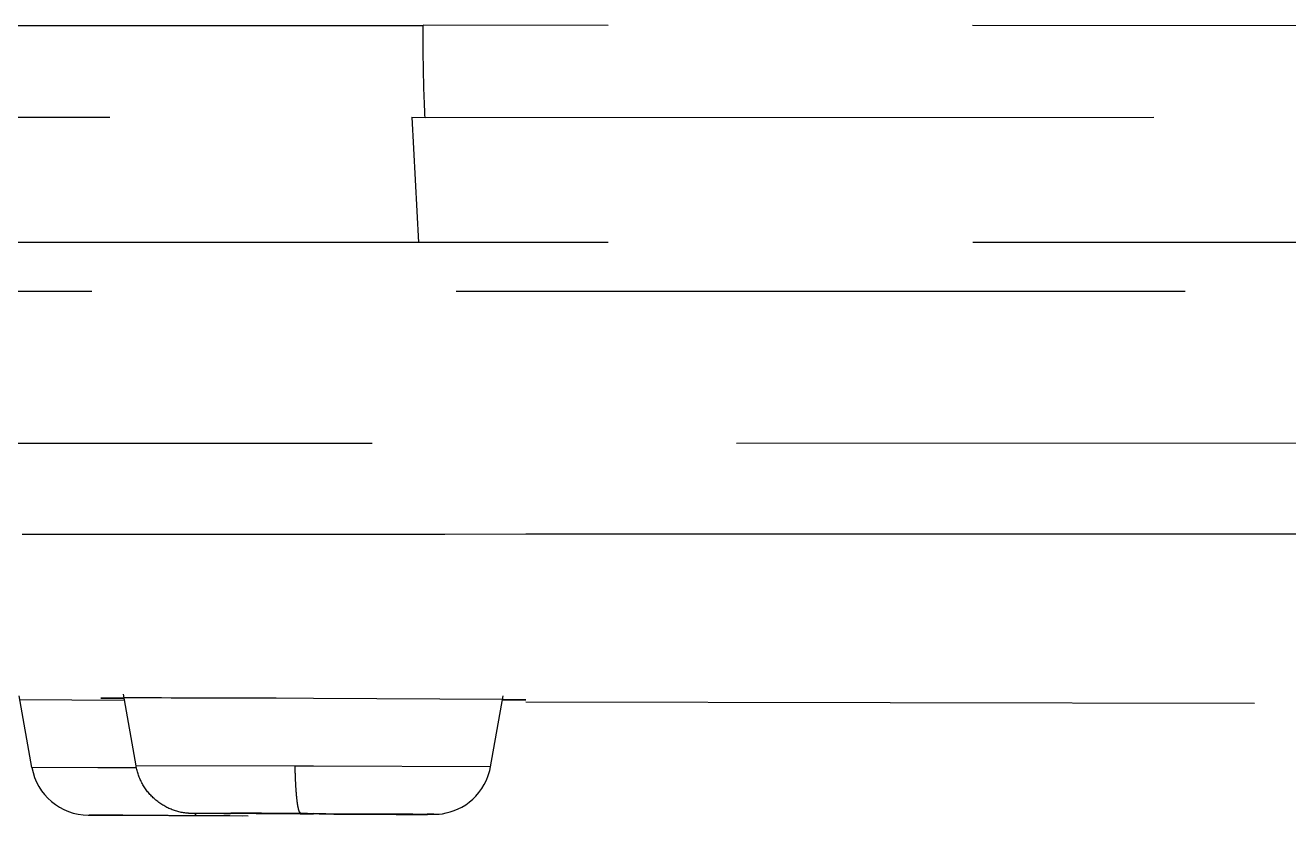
# Model space of a CAD drawing. Header units: millimetres. Extents: x 1236 to 1656, y -100 to 494.
# Drawn here: x 1490.519 to 1492.72, y 344.715 to 346.092 of the extents above; entities that cross this region are included whole.
import ezdxf

# ---------------------------------------------------------------- set-up
doc = ezdxf.new("R2010")
doc.units = ezdxf.units.MM
doc.header["$LTSCALE"] = 0.1
doc.linetypes.add('HIDDENX2', pattern=[19.05, 12.7, -6.35])
doc.layers.add('HIDDEN', color=8, linetype='HIDDENX2')

msp = doc.modelspace()

# ---------------------------------------------------------------- linework, layer by layer
at = {"layer": 'HIDDEN'}
for p, q in [((1491.2116, 346.0913), (1477.2031, 346.0913)), ((1493.4392, 346.091), (1491.2117, 346.0921)), ((1491.192, 345.9317), (1491.2039, 345.7138)), ((1491.1921, 345.9317), (1491.2152, 345.9316)), ((1491.2152, 345.9316), (1493.4393, 345.9322)), ((1491.2039, 345.7137), (1479.9233, 345.7137)), ((1493.4394, 345.7139), (1491.204, 345.7138)), ((1474.1245, 345.6287), (1512.7541, 345.6287)), ((1493.028, 345.3641), (1490.1259, 345.3631)), ((1490.5133, 345.2054), (1490.5234, 345.2054)), ((1490.5234, 345.2054), (1490.5543, 345.2054)), ((1490.5543, 345.2054), (1490.6089, 345.2054)), ((1490.6089, 345.2054), (1490.6496, 345.2055)), ((1490.6496, 345.2055), (1490.7754, 345.2055)), ((1490.7754, 345.2055), (1491.2087, 345.2057)), ((1491.2087, 345.2057), (1491.2427, 345.2057)), ((1491.2427, 345.2057), (1491.2498, 345.2057)), ((1491.2498, 345.2057), (1491.3906, 345.2058)), ((1491.3906, 345.2058), (1491.4312, 345.2058)), ((1491.4312, 345.2058), (1491.479, 345.2058)), ((1491.479, 345.2058), (1493.01, 345.2063)), ((1490.5302, 344.7987), (1490.5081, 344.9238)), ((1490.691, 344.9159), (1490.5082, 344.9167)), ((1490.6896, 344.9201), (1490.6502, 344.9198)), ((1490.6502, 344.9198), (1490.6898, 344.9192)), ((1490.7116, 344.8017), (1490.6895, 344.9268)), ((1491.0206, 344.9193), (1490.9558, 344.9195)), ((1491.351, 344.9175), (1491.0206, 344.9193)), ((1491.3293, 344.8001), (1491.3511, 344.9239)), ((1491.3905, 344.9169), (1491.351, 344.9175)), ((1491.351, 344.9167), (1491.3905, 344.9169)), ((1491.3905, 344.9134), (1493.1111, 344.9102)), ((1490.6447, 344.7984), (1490.5302, 344.7987)), ((1490.7124, 344.7982), (1490.6447, 344.7984)), ((1490.9883, 344.8015), (1490.7116, 344.8017)), ((1491.0206, 344.8015), (1490.9883, 344.8015)), ((1491.3293, 344.8001), (1491.0206, 344.8015)), ((1490.6283, 344.7161), (1490.7712, 344.7155)), ((1490.6295, 344.716), (1490.7709, 344.7155)), ((1490.6597, 344.7159), (1490.6295, 344.716)), ((1490.6888, 344.7158), (1490.6597, 344.7159)), ((1490.7676, 344.7155), (1490.6888, 344.7158)), ((1490.7687, 344.7155), (1490.8168, 344.7153)), ((1490.7709, 344.7155), (1490.8168, 344.7154)), ((1490.7712, 344.7155), (1490.8168, 344.7153)), ((1490.8142, 344.7185), (1490.8168, 344.7153)), ((1490.8168, 344.7153), (1490.861, 344.7151)), ((1490.8493, 344.7152), (1490.8749, 344.7151)), ((1490.9427, 344.7182), (1490.8517, 344.7186)), ((1490.861, 344.7151), (1490.9068, 344.7149)), ((1490.8749, 344.7151), (1490.8967, 344.715)), ((1490.9226, 344.7187), (1490.9206, 344.7187)), ((1490.9206, 344.7187), (1490.9975, 344.7181)), ((1490.9848, 344.7187), (1490.9226, 344.7187)), ((1491.0104, 344.7186), (1490.9848, 344.7187)), ((1490.9958, 344.7217), (1490.9982, 344.7189)), ((1490.9975, 344.7181), (1491.0206, 344.7181)), ((1490.9982, 344.7189), (1491.0424, 344.7188)), ((1491.0104, 344.7186), (1491.0206, 344.7186)), ((1491.0421, 344.7185), (1491.0206, 344.7186)), ((1491.0307, 344.718), (1491.0564, 344.7179)), ((1491.1206, 344.7179), (1491.0421, 344.7185)), ((1491.0424, 344.7188), (1491.164, 344.7181)), ((1491.1105, 344.7178), (1491.1186, 344.7179)), ((1491.112, 344.7174), (1491.1649, 344.7173)), ((1491.1186, 344.7179), (1491.1206, 344.7179)), ((1491.1649, 344.7173), (1491.2023, 344.7173)), ((1491.2023, 344.7173), (1491.2192, 344.7173)), ((1491.2192, 344.7173), (1491.2276, 344.7174)), ((1491.2276, 344.7174), (1491.2305, 344.7174))]:
    msp.add_line(p, q, dxfattribs=at)
msp.add_lwpolyline([(1491.2305, 344.7174), (1491.2317, 344.7174), (1491.2333, 344.7175), (1491.2359, 344.7176), (1491.2397, 344.7179), (1491.2454, 344.7185), (1491.252, 344.7198), (1491.2589, 344.7215), (1491.2659, 344.7239), (1491.2727, 344.7267), (1491.2794, 344.7301), (1491.2859, 344.7341), (1491.2922, 344.7386), (1491.2982, 344.7436), (1491.3038, 344.7492), (1491.3091, 344.7554), (1491.314, 344.7621), (1491.3184, 344.7692), (1491.3222, 344.7769), (1491.3253, 344.785), (1491.3279, 344.7935), (1491.3293, 344.8001)], dxfattribs=at)
for centre, radius, start, end in [((1490.6714, 273.7279), 71.1922, 89.771065, 89.985359), ((1490.6287, 344.816), 0.1, 189.9235, 269.7355), ((1490.7868, 289.5858), 55.1335, 89.78037, 89.90642), ((1491.1099, 361.8714), 17.1536, 269.82121, 270.00216)]:
    msp.add_arc(centre, radius, start, end, dxfattribs=at)
for points, knots in [([(1491.2152, 345.9316), (1491.2139, 345.9565), (1491.2122, 346.0096), (1491.2116, 346.0628), (1491.2116, 346.0911)], [0, 0, 0, 0, 0.468496, 1, 1, 1, 1]), ([(1474.1563, 345.9319), (1474.2057, 345.9297), (1474.2826, 345.927), (1474.391, 345.9266), (1474.4864, 345.9281), (1474.5973, 345.9303), (1474.7287, 345.9322), (1474.8864, 345.9333), (1475.0769, 345.9337), (1475.3074, 345.9332), (1475.5848, 345.9326), (1475.9149, 345.9323), (1476.4704, 345.9319), (1477.307, 345.9317), (1478.2341, 345.9315), (1479.0766, 345.9317), (1479.7724, 345.9321), (1480.5019, 345.9326), (1481.2586, 345.9329), (1482.0367, 345.9329), (1482.8316, 345.9327), (1483.6397, 345.9321), (1484.4582, 345.9316), (1485.2849, 345.9315), (1486.1181, 345.9317), (1486.9563, 345.932), (1488.0811, 345.9321), (1489.4934, 345.932), (1490.625, 345.9319), (1491.192, 345.9317)], [0, 0, 0, 0, 0.008693, 0.013563, 0.019077, 0.025498, 0.033098, 0.042221, 0.053265, 0.066647, 0.082803, 0.102116, 0.124783, 0.180626, 0.249442, 0.288037, 0.329006, 0.371968, 0.416503, 0.462256, 0.508988, 0.556479, 0.60457, 0.653132, 0.702062, 0.751286, 0.800738, 0.900141, 1, 1, 1, 1]), ([(1490.8517, 344.7186), (1490.8458, 344.7186), (1490.8354, 344.7186), (1490.8222, 344.7187), (1490.8117, 344.7188), (1490.7948, 344.7192), (1490.77, 344.7253), (1490.7418, 344.7434), (1490.721, 344.7697), (1490.7135, 344.7909), (1490.7116, 344.8018)], [0, 0, 0, 0, 0.098373, 0.171783, 0.219715, 0.272114, 0.452308, 0.634752, 0.817263, 1, 1, 1, 1]), ([(1490.9883, 344.8015), (1490.9884, 344.7928), (1490.9889, 344.776), (1490.9902, 344.7558), (1490.9916, 344.7415), (1490.9928, 344.7331), (1490.9941, 344.7267), (1490.9952, 344.7231), (1490.9958, 344.7217)], [0, 0, 0, 0, 0.326109, 0.62729, 0.754949, 0.860956, 0.943095, 1, 1, 1, 1]), ([(1490.8759, 344.7185), (1490.8665, 344.7185), (1490.8503, 344.7186), (1490.8312, 344.7188), (1490.8202, 344.7189), (1490.8144, 344.719), (1490.8119, 344.719), (1490.8091, 344.7191), (1490.8122, 344.7192), (1490.8146, 344.7192), (1490.8206, 344.7193), (1490.8317, 344.7193), (1490.851, 344.7193), (1490.8674, 344.7193), (1490.8769, 344.7193)], [0, 0, 0, 0, 0.210814, 0.367791, 0.424082, 0.464604, 0.488747, 0.496411, 0.505216, 0.530425, 0.571892, 0.629032, 0.787594, 1, 1, 1, 1]), ([(1491.164, 344.7181), (1491.1734, 344.7181), (1491.1897, 344.718), (1491.2088, 344.7178), (1491.2198, 344.7177), (1491.2257, 344.7176), (1491.2281, 344.7176), (1491.231, 344.7175), (1491.228, 344.7174), (1491.2236, 344.7174), (1491.2097, 344.7173), (1491.1897, 344.7173), (1491.173, 344.7173), (1491.1636, 344.7174)], [0, 0, 0, 0, 0.211232, 0.368722, 0.425292, 0.466098, 0.490524, 0.49847, 0.506997, 0.531933, 0.630012, 0.788066, 1, 1, 1, 1])]:
    msp.add_open_spline(points, degree=3, knots=knots, dxfattribs=at)

doc.saveas('drawing.dxf')
